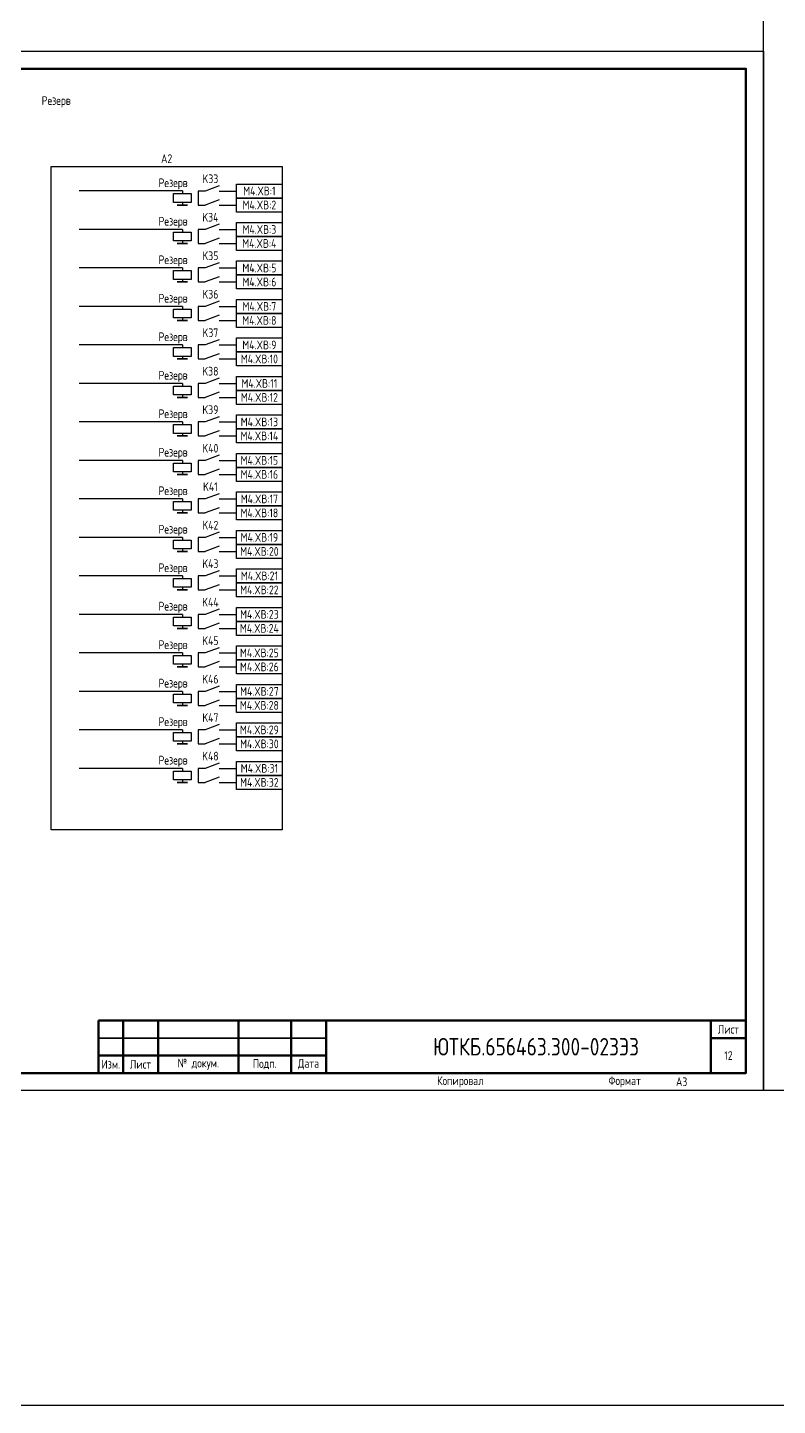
# Model space of a CAD drawing. Header units: millimetres. Extents: x -1117 to 6417, y -90 to 586.
# Drawn here: x 4829.7 to 5044, y -90 to 303.8 of the extents above; entities that cross this region are included whole.
import ezdxf

# ---------------------------------------------------------------- set-up
doc = ezdxf.new("R2010")
doc.units = ezdxf.units.MM
doc.styles.add('Gost_type_A', font='GOST_A.TTF')

# ---------------------------------------------------------------- blocks, each defined once
blk = doc.blocks.new('Формат_А3')
blk.add_lwpolyline([(-420, 297), (0, 297), (0, 0), (-420, 0)], close=True)
at = {"lineweight": 50}
blk.add_lwpolyline([(-400, 292), (-5, 292), (-5, 5), (-400, 5)], close=True, dxfattribs=at)
blk = doc.blocks.new('Штамп малый нижний')
at = {"lineweight": 50}
for points in [[(-185, 15), (-178, 15), (-178, 5), (-185, 5)], [(-178, 15), (-168, 15), (-168, 5), (-178, 5)], [(-168, 15), (-145, 15), (-145, 5), (-168, 5)], [(-145, 15), (-130, 15), (-130, 5), (-145, 5)], [(-130, 15), (-120, 15), (-120, 5), (-130, 5)], [(-120, 15), (-10, 15), (-10, 0), (-120, 0)], [(-10, 15), (0, 15), (0, 10), (-10, 10)], [(-10, 10), (0, 10), (0, 0), (-10, 0)], [(-185, 5), (-178, 5), (-178, 0), (-185, 0)], [(-178, 5), (-168, 5), (-168, 0), (-178, 0)], [(-168, 5), (-145, 5), (-145, 0), (-168, 0)], [(-145, 5), (-130, 5), (-130, 0), (-145, 0)], [(-130, 5), (-120, 5), (-120, 0), (-130, 0)]]:
    blk.add_lwpolyline(points, close=True, dxfattribs=at)
for points in [[(-185, 15), (-178, 15), (-178, 10), (-185, 10)], [(-178, 15), (-168, 15), (-168, 10), (-178, 10)], [(-168, 15), (-145, 15), (-145, 10), (-168, 10)], [(-145, 15), (-130, 15), (-130, 10), (-145, 10)], [(-130, 15), (-120, 15), (-120, 10), (-130, 10)], [(-185, 10), (-178, 10), (-178, 5), (-185, 5)], [(-178, 10), (-168, 10), (-168, 5), (-178, 5)], [(-168, 10), (-145, 10), (-145, 5), (-168, 5)], [(-145, 10), (-130, 10), (-130, 5), (-145, 5)], [(-130, 10), (-120, 10), (-120, 5), (-130, 5)]]:
    blk.add_lwpolyline(points, close=True)
at = {"char_height": 2.5, "style": 'Gost_type_A'}
for s, insert, width, attachment_point in [('Лист', (-5, 12.5), 10, 5), ('№ докум.', (-156.5, 2.5), 23, 5), ('Подп.', (-137.5, 2.5), 15, 5), ('Дата', (-125, 2.5), 10, 5), ('Изм.', (-181.5, 2.5), 7, 5), ('Лист', (-173, 2.5), 10, 5), ('Копировал', (-75, -2.53), 13.1202, 6), ('Формат', (-30, -2.53), 13.1202, 6)]:
    blk.add_mtext(s, dxfattribs=dict(at, insert=insert, width=width, attachment_point=attachment_point))

msp = doc.modelspace()

# ---------------------------------------------------------------- linework, layer by layer
for p, q in [((4873.95, 257.06), (4844.45, 257.06)), ((4873.95, 257.06), (4873.95, 256.3)), ((4873.95, 253.8), (4873.95, 253.05)), ((4873.95, 246.06), (4844.45, 246.06)), ((4873.95, 246.06), (4873.95, 245.3)), ((4873.95, 242.8), (4873.95, 242.05)), ((4873.95, 235.06), (4844.45, 235.06)), ((4873.95, 235.06), (4873.95, 234.3)), ((4873.95, 231.8), (4873.95, 231.05)), ((4873.95, 224.06), (4844.45, 224.06)), ((4873.95, 224.06), (4873.95, 223.3)), ((4873.95, 220.8), (4873.95, 220.05)), ((4873.95, 213.06), (4844.45, 213.06)), ((4873.95, 213.06), (4873.95, 212.3)), ((4873.95, 209.8), (4873.95, 209.05)), ((4873.95, 202.06), (4844.45, 202.06)), ((4873.95, 202.06), (4873.95, 201.3)), ((4873.95, 198.8), (4873.95, 198.05)), ((4873.95, 191.06), (4844.45, 191.06)), ((4873.95, 191.06), (4873.95, 190.3)), ((4873.95, 187.8), (4873.95, 187.05)), ((4873.95, 180.06), (4844.45, 180.06)), ((4873.95, 180.06), (4873.95, 179.3)), ((4873.95, 176.8), (4873.95, 176.05)), ((4873.95, 169.06), (4844.45, 169.06)), ((4873.95, 169.06), (4873.95, 168.3)), ((4873.95, 165.8), (4873.95, 165.05)), ((4873.95, 158.06), (4844.45, 158.06)), ((4873.95, 158.06), (4873.95, 157.3)), ((4873.95, 154.8), (4873.95, 154.05)), ((4873.95, 147.06), (4844.45, 147.06)), ((4873.95, 147.06), (4873.95, 146.3)), ((4873.95, 143.8), (4873.95, 143.05)), ((4873.95, 136.06), (4844.45, 136.06)), ((4873.95, 136.06), (4873.95, 135.3)), ((4873.95, 132.8), (4873.95, 132.05)), ((4873.95, 125.06), (4844.45, 125.06)), ((4873.95, 125.06), (4873.95, 124.3)), ((4873.95, 121.8), (4873.95, 121.05)), ((4873.95, 114.06), (4844.45, 114.06)), ((4873.95, 114.06), (4873.95, 113.3)), ((4873.95, 110.8), (4873.95, 110.05)), ((4873.95, 103.06), (4844.45, 103.06)), ((4873.95, 103.06), (4873.95, 102.3)), ((4873.95, 99.8), (4873.95, 99.05)), ((4873.95, 92.06), (4844.45, 92.06)), ((4873.95, 92.06), (4873.95, 91.3)), ((4873.95, 88.8), (4873.95, 88.05))]:
    msp.add_line(p, q)
at = {"ltscale": 1.08}
for p, q in [((4880.45, 257.05), (4878.45, 257.05)), ((4878.45, 257.05), (4878.45, 253.05)), ((4884.45, 257.05), (4889.45, 257.05)), ((4878.45, 253.05), (4880.45, 253.05)), ((4884.45, 253.05), (4889.45, 253.05)), ((4880.45, 246.05), (4878.45, 246.05)), ((4878.45, 246.05), (4878.45, 242.05)), ((4884.45, 246.05), (4889.45, 246.05)), ((4878.45, 242.05), (4880.45, 242.05)), ((4884.45, 242.05), (4889.45, 242.05)), ((4880.45, 235.05), (4878.45, 235.05)), ((4878.45, 235.05), (4878.45, 231.05)), ((4884.45, 235.05), (4889.45, 235.05)), ((4878.45, 231.05), (4880.45, 231.05)), ((4884.45, 231.05), (4889.45, 231.05)), ((4880.45, 224.05), (4878.45, 224.05)), ((4878.45, 224.05), (4878.45, 220.05)), ((4884.45, 224.05), (4889.45, 224.05)), ((4878.45, 220.05), (4880.45, 220.05)), ((4884.45, 220.05), (4889.45, 220.05)), ((4880.45, 213.05), (4878.45, 213.05)), ((4878.45, 213.05), (4878.45, 209.05)), ((4884.45, 213.05), (4889.45, 213.05)), ((4878.45, 209.05), (4880.45, 209.05)), ((4884.45, 209.05), (4889.45, 209.05)), ((4880.45, 202.05), (4878.45, 202.05)), ((4878.45, 202.05), (4878.45, 198.05)), ((4884.45, 202.05), (4889.45, 202.05)), ((4878.45, 198.05), (4880.45, 198.05)), ((4884.45, 198.05), (4889.45, 198.05)), ((4880.45, 191.05), (4878.45, 191.05)), ((4878.45, 191.05), (4878.45, 187.05)), ((4884.45, 191.05), (4889.45, 191.05)), ((4878.45, 187.05), (4880.45, 187.05)), ((4884.45, 187.05), (4889.45, 187.05)), ((4880.45, 180.05), (4878.45, 180.05)), ((4878.45, 180.05), (4878.45, 176.05)), ((4884.45, 180.05), (4889.45, 180.05)), ((4878.45, 176.05), (4880.45, 176.05)), ((4884.45, 176.05), (4889.45, 176.05)), ((4880.45, 169.05), (4878.45, 169.05)), ((4878.45, 169.05), (4878.45, 165.05)), ((4884.45, 169.05), (4889.45, 169.05)), ((4878.45, 165.05), (4880.45, 165.05)), ((4884.45, 165.05), (4889.45, 165.05)), ((4880.45, 158.05), (4878.45, 158.05)), ((4878.45, 158.05), (4878.45, 154.05)), ((4884.45, 158.05), (4889.45, 158.05)), ((4878.45, 154.05), (4880.45, 154.05)), ((4884.45, 154.05), (4889.45, 154.05)), ((4880.45, 147.05), (4878.45, 147.05)), ((4878.45, 147.05), (4878.45, 143.05)), ((4884.45, 147.05), (4889.45, 147.05)), ((4878.45, 143.05), (4880.45, 143.05)), ((4884.45, 143.05), (4889.45, 143.05)), ((4880.45, 136.05), (4878.45, 136.05)), ((4878.45, 136.05), (4878.45, 132.05)), ((4884.45, 136.05), (4889.45, 136.05)), ((4878.45, 132.05), (4880.45, 132.05)), ((4884.45, 132.05), (4889.45, 132.05)), ((4880.45, 125.05), (4878.45, 125.05)), ((4878.45, 125.05), (4878.45, 121.05)), ((4884.45, 125.05), (4889.45, 125.05)), ((4878.45, 121.05), (4880.45, 121.05)), ((4884.45, 121.05), (4889.45, 121.05)), ((4880.45, 114.05), (4878.45, 114.05)), ((4878.45, 114.05), (4878.45, 110.05)), ((4884.45, 114.05), (4889.45, 114.05)), ((4878.45, 110.05), (4880.45, 110.05)), ((4884.45, 110.05), (4889.45, 110.05)), ((4880.45, 103.05), (4878.45, 103.05)), ((4878.45, 103.05), (4878.45, 99.05)), ((4884.45, 103.05), (4889.45, 103.05)), ((4878.45, 99.05), (4880.45, 99.05)), ((4884.45, 99.05), (4889.45, 99.05)), ((4880.45, 92.05), (4878.45, 92.05)), ((4878.45, 92.05), (4878.45, 88.05)), ((4884.45, 92.05), (4889.45, 92.05)), ((4878.45, 88.05), (4880.45, 88.05)), ((4884.45, 88.05), (4889.45, 88.05))]:
    msp.add_line(p, q, dxfattribs=at)
at = {"ltscale": 4.32}
for p, q in [((4884.45, 258.55), (4880.45, 257.05)), ((4884.45, 254.55), (4880.45, 253.05)), ((4884.45, 247.55), (4880.45, 246.05)), ((4884.45, 243.55), (4880.45, 242.05)), ((4884.45, 236.55), (4880.45, 235.05)), ((4884.45, 232.55), (4880.45, 231.05)), ((4884.45, 225.55), (4880.45, 224.05)), ((4884.45, 221.55), (4880.45, 220.05)), ((4884.45, 214.55), (4880.45, 213.05)), ((4884.45, 210.55), (4880.45, 209.05)), ((4884.45, 203.55), (4880.45, 202.05)), ((4884.45, 199.55), (4880.45, 198.05)), ((4884.45, 192.55), (4880.45, 191.05)), ((4884.45, 188.55), (4880.45, 187.05)), ((4884.45, 181.55), (4880.45, 180.05)), ((4884.45, 177.55), (4880.45, 176.05)), ((4884.45, 170.55), (4880.45, 169.05)), ((4884.45, 166.55), (4880.45, 165.05)), ((4884.45, 159.55), (4880.45, 158.05)), ((4884.45, 155.55), (4880.45, 154.05)), ((4884.45, 148.55), (4880.45, 147.05)), ((4884.45, 144.55), (4880.45, 143.05)), ((4884.45, 137.55), (4880.45, 136.05)), ((4884.45, 133.55), (4880.45, 132.05)), ((4884.45, 126.55), (4880.45, 125.05)), ((4884.45, 122.55), (4880.45, 121.05)), ((4884.45, 115.55), (4880.45, 114.05)), ((4884.45, 111.55), (4880.45, 110.05)), ((4884.45, 104.55), (4880.45, 103.05)), ((4884.45, 100.55), (4880.45, 99.05)), ((4884.45, 93.55), (4880.45, 92.05)), ((4884.45, 89.55), (4880.45, 88.05))]:
    msp.add_line(p, q, dxfattribs=at)
for points in [[(-1117.42, 586), (6417.25, 586), (6417.25, -90), (-1117.42, -90)], [(5337, 420), (5337, 0), (5040, 0), (5040, 420)], [(4836.45, 264.05), (4902.45, 264.05), (4902.45, 74.53), (4836.45, 74.53)], [(4876.45, 256.3), (4876.45, 253.8), (4871.45, 253.8), (4871.45, 256.3)], [(4889.45, 259.05), (4902.45, 259.05), (4902.45, 255.05), (4889.45, 255.05)], [(4875.45, 253.05), (4872.45, 253.05)], [(4889.45, 255.05), (4902.45, 255.05), (4902.45, 251.05), (4889.45, 251.05)], [(4876.45, 245.3), (4876.45, 242.8), (4871.45, 242.8), (4871.45, 245.3)], [(4889.45, 248.05), (4902.45, 248.05), (4902.45, 244.05), (4889.45, 244.05)], [(4875.45, 242.05), (4872.45, 242.05)], [(4889.45, 244.05), (4902.45, 244.05), (4902.45, 240.05), (4889.45, 240.05)], [(4889.45, 237.05), (4902.45, 237.05), (4902.45, 233.05), (4889.45, 233.05)], [(4876.45, 234.3), (4876.45, 231.8), (4871.45, 231.8), (4871.45, 234.3)], [(4889.45, 233.05), (4902.45, 233.05), (4902.45, 229.05), (4889.45, 229.05)], [(4875.45, 231.05), (4872.45, 231.05)], [(4889.45, 226.05), (4902.45, 226.05), (4902.45, 222.05), (4889.45, 222.05)], [(4876.45, 223.3), (4876.45, 220.8), (4871.45, 220.8), (4871.45, 223.3)], [(4889.45, 222.05), (4902.45, 222.05), (4902.45, 218.05), (4889.45, 218.05)], [(4875.45, 220.05), (4872.45, 220.05)], [(4889.45, 215.05), (4902.45, 215.05), (4902.45, 211.05), (4889.45, 211.05)], [(4876.45, 212.3), (4876.45, 209.8), (4871.45, 209.8), (4871.45, 212.3)], [(4875.45, 209.05), (4872.45, 209.05)], [(4889.45, 211.05), (4902.45, 211.05), (4902.45, 207.05), (4889.45, 207.05)], [(4876.45, 201.3), (4876.45, 198.8), (4871.45, 198.8), (4871.45, 201.3)], [(4889.45, 204.05), (4902.45, 204.05), (4902.45, 200.05), (4889.45, 200.05)], [(4875.45, 198.05), (4872.45, 198.05)], [(4889.45, 200.05), (4902.45, 200.05), (4902.45, 196.05), (4889.45, 196.05)], [(4889.45, 193.05), (4902.45, 193.05), (4902.45, 189.05), (4889.45, 189.05)], [(4876.45, 190.3), (4876.45, 187.8), (4871.45, 187.8), (4871.45, 190.3)], [(4889.45, 189.05), (4902.45, 189.05), (4902.45, 185.05), (4889.45, 185.05)], [(4875.45, 187.05), (4872.45, 187.05)], [(4889.45, 182.05), (4902.45, 182.05), (4902.45, 178.05), (4889.45, 178.05)], [(4876.45, 179.3), (4876.45, 176.8), (4871.45, 176.8), (4871.45, 179.3)], [(4889.45, 178.05), (4902.45, 178.05), (4902.45, 174.05), (4889.45, 174.05)], [(4875.45, 176.05), (4872.45, 176.05)], [(4889.45, 171.05), (4902.45, 171.05), (4902.45, 167.05), (4889.45, 167.05)], [(4876.45, 168.3), (4876.45, 165.8), (4871.45, 165.8), (4871.45, 168.3)], [(4889.45, 167.05), (4902.45, 167.05), (4902.45, 163.05), (4889.45, 163.05)], [(4875.45, 165.05), (4872.45, 165.05)], [(4889.45, 160.05), (4902.45, 160.05), (4902.45, 156.05), (4889.45, 156.05)], [(4876.45, 157.3), (4876.45, 154.8), (4871.45, 154.8), (4871.45, 157.3)], [(4875.45, 154.05), (4872.45, 154.05)], [(4889.45, 156.05), (4902.45, 156.05), (4902.45, 152.05), (4889.45, 152.05)], [(4876.45, 146.3), (4876.45, 143.8), (4871.45, 143.8), (4871.45, 146.3)], [(4889.45, 149.05), (4902.45, 149.05), (4902.45, 145.05), (4889.45, 145.05)], [(4875.45, 143.05), (4872.45, 143.05)], [(4889.45, 145.05), (4902.45, 145.05), (4902.45, 141.05), (4889.45, 141.05)], [(4889.45, 138.05), (4902.45, 138.05), (4902.45, 134.05), (4889.45, 134.05)], [(4876.45, 135.3), (4876.45, 132.8), (4871.45, 132.8), (4871.45, 135.3)], [(4889.45, 134.05), (4902.45, 134.05), (4902.45, 130.05), (4889.45, 130.05)], [(4875.45, 132.05), (4872.45, 132.05)], [(4889.45, 127.05), (4902.45, 127.05), (4902.45, 123.05), (4889.45, 123.05)], [(4876.45, 124.3), (4876.45, 121.8), (4871.45, 121.8), (4871.45, 124.3)], [(4889.45, 123.05), (4902.45, 123.05), (4902.45, 119.05), (4889.45, 119.05)], [(4875.45, 121.05), (4872.45, 121.05)], [(4889.45, 116.05), (4902.45, 116.05), (4902.45, 112.05), (4889.45, 112.05)], [(4876.45, 113.3), (4876.45, 110.8), (4871.45, 110.8), (4871.45, 113.3)], [(4889.45, 112.05), (4902.45, 112.05), (4902.45, 108.05), (4889.45, 108.05)], [(4875.45, 110.05), (4872.45, 110.05)], [(4889.45, 105.05), (4902.45, 105.05), (4902.45, 101.05), (4889.45, 101.05)], [(4876.45, 102.3), (4876.45, 99.8), (4871.45, 99.8), (4871.45, 102.3)], [(4875.45, 99.05), (4872.45, 99.05)], [(4889.45, 101.05), (4902.45, 101.05), (4902.45, 97.05), (4889.45, 97.05)], [(4876.45, 91.3), (4876.45, 88.8), (4871.45, 88.8), (4871.45, 91.3)], [(4889.45, 94.05), (4902.45, 94.05), (4902.45, 90.05), (4889.45, 90.05)], [(4875.45, 88.05), (4872.45, 88.05)], [(4889.45, 90.05), (4902.45, 90.05), (4902.45, 86.05), (4889.45, 86.05)]]:
    msp.add_lwpolyline(points, close=True)

# ---------------------------------------------------------------- block references
at = {"color": 1}
msp.add_blockref('Формат_А3', (5040, 0), dxfattribs=at)
msp.add_blockref('Штамп малый нижний', (5035, 5))

# ---------------------------------------------------------------- texts
at = {"lineweight": 25, "insert": (4837.89, 282.56), "char_height": 2.5, "width": 395, "attachment_point": 5, "line_spacing_factor": 0.9, "style": 'Gost_type_A'}
msp.add_mtext('Резерв', dxfattribs=at)
at = {"insert": (4869.45, 265.05), "char_height": 2.5, "width": 66, "attachment_point": 8, "line_spacing_factor": 0.9, "style": 'Gost_type_A'}
msp.add_mtext('A2', dxfattribs=at)
at = {"style": 'Gost_type_A'}
for s, insert, char_height, width, attachment_point in [('Резерв', (4875.45, 259.06), 2.5, 31.0015, 6), ('K33', (4881.95, 260.55), 2.5, 5, 5), ('M4.XВ:1', (4895.95, 257.06), 2.5, 13, 5), ('M4.XВ:2', (4895.95, 253.06), 2.5, 13, 5), ('Резерв', (4875.45, 248.06), 2.5, 31.0015, 6), ('K34', (4881.95, 249.55), 2.5, 5, 5), ('M4.XВ:3', (4895.95, 246.06), 2.5, 13, 5), ('M4.XВ:4', (4895.95, 242.06), 2.5, 13, 5), ('Резерв', (4875.45, 237.06), 2.5, 31.0015, 6), ('K35', (4881.95, 238.55), 2.5, 5, 5), ('M4.XВ:5', (4895.95, 235.06), 2.5, 13, 5), ('K36', (4881.95, 227.55), 2.5, 5, 5), ('M4.XВ:6', (4895.95, 231.06), 2.5, 13, 5), ('Резерв', (4875.45, 226.06), 2.5, 31.0015, 6), ('M4.XВ:7', (4895.95, 224.06), 2.5, 13, 5), ('M4.XВ:8', (4895.95, 220.06), 2.5, 13, 5), ('Резерв', (4875.45, 215.06), 2.5, 31.0015, 6), ('K37', (4881.95, 216.55), 2.5, 5, 5), ('M4.XВ:9', (4895.95, 213.06), 2.5, 13, 5), ('M4.XВ:10', (4895.95, 209.06), 2.5, 13, 5), ('Резерв', (4875.45, 204.06), 2.5, 31.0015, 6), ('K38', (4881.95, 205.55), 2.5, 5, 5), ('M4.XВ:11', (4895.95, 202.06), 2.5, 13, 5), ('M4.XВ:12', (4895.95, 198.06), 2.5, 13, 5), ('Резерв', (4875.45, 193.06), 2.5, 31.0015, 6), ('K39', (4881.95, 194.55), 2.5, 5, 5), ('M4.XВ:13', (4895.95, 191.06), 2.5, 13, 5), ('M4.XВ:14', (4895.95, 187.06), 2.5, 13, 5), ('Резерв', (4875.45, 182.06), 2.5, 31.0015, 6), ('K40', (4881.95, 183.55), 2.5, 5, 5), ('M4.XВ:15', (4895.95, 180.06), 2.5, 13, 5), ('M4.XВ:16', (4895.95, 176.06), 2.5, 13, 5), ('K41', (4881.95, 172.55), 2.5, 5, 5), ('Резерв', (4875.45, 171.06), 2.5, 31.0015, 6), ('M4.XВ:17', (4895.95, 169.06), 2.5, 13, 5), ('M4.XВ:18', (4895.95, 165.06), 2.5, 13, 5), ('Резерв', (4875.45, 160.06), 2.5, 31.0015, 6), ('K42', (4881.95, 161.55), 2.5, 5, 5), ('M4.XВ:19', (4895.95, 158.06), 2.5, 13, 5), ('M4.XВ:20', (4895.95, 154.06), 2.5, 13, 5), ('Резерв', (4875.45, 149.06), 2.5, 31.0015, 6), ('K43', (4881.95, 150.55), 2.5, 5, 5), ('M4.XВ:21', (4895.95, 147.06), 2.5, 13, 5), ('M4.XВ:22', (4895.95, 143.06), 2.5, 13, 5), ('Резерв', (4875.45, 138.06), 2.5, 31.0015, 6), ('K44', (4881.95, 139.55), 2.5, 5, 5), ('M4.XВ:23', (4895.95, 136.06), 2.5, 13, 5), ('M4.XВ:24', (4895.95, 132.06), 2.5, 13, 5), ('Резерв', (4875.45, 127.06), 2.5, 31.0015, 6), ('K45', (4881.95, 128.55), 2.5, 5, 5), ('M4.XВ:25', (4895.95, 125.06), 2.5, 13, 5), ('M4.XВ:26', (4895.95, 121.06), 2.5, 13, 5), ('K46', (4881.95, 117.55), 2.5, 5, 5), ('Резерв', (4875.45, 116.06), 2.5, 31.0015, 6), ('M4.XВ:27', (4895.95, 114.06), 2.5, 13, 5), ('M4.XВ:28', (4895.95, 110.06), 2.5, 13, 5), ('Резерв', (4875.45, 105.06), 2.5, 31.0015, 6), ('K47', (4881.95, 106.55), 2.5, 5, 5), ('M4.XВ:29', (4895.95, 103.06), 2.5, 13, 5), ('M4.XВ:30', (4895.95, 99.06), 2.5, 13, 5), ('Резерв', (4875.45, 94.06), 2.5, 31.0015, 6), ('K48', (4881.95, 95.55), 2.5, 5, 5), ('M4.XВ:31', (4895.95, 92.06), 2.5, 13, 5), ('M4.XВ:32', (4895.95, 88.06), 2.5, 13, 5), ('ЮТКБ.656463.300-023Э3', (4975, 12.5), 5, 120, 5), ('12', (5030, 10), 2.5, 10, 5), ('A3', (5015, 2.5), 2.5, 20, 4)]:
    msp.add_mtext(s, dxfattribs=dict(at, insert=insert, char_height=char_height, width=width, attachment_point=attachment_point))

doc.saveas('drawing.dxf')
